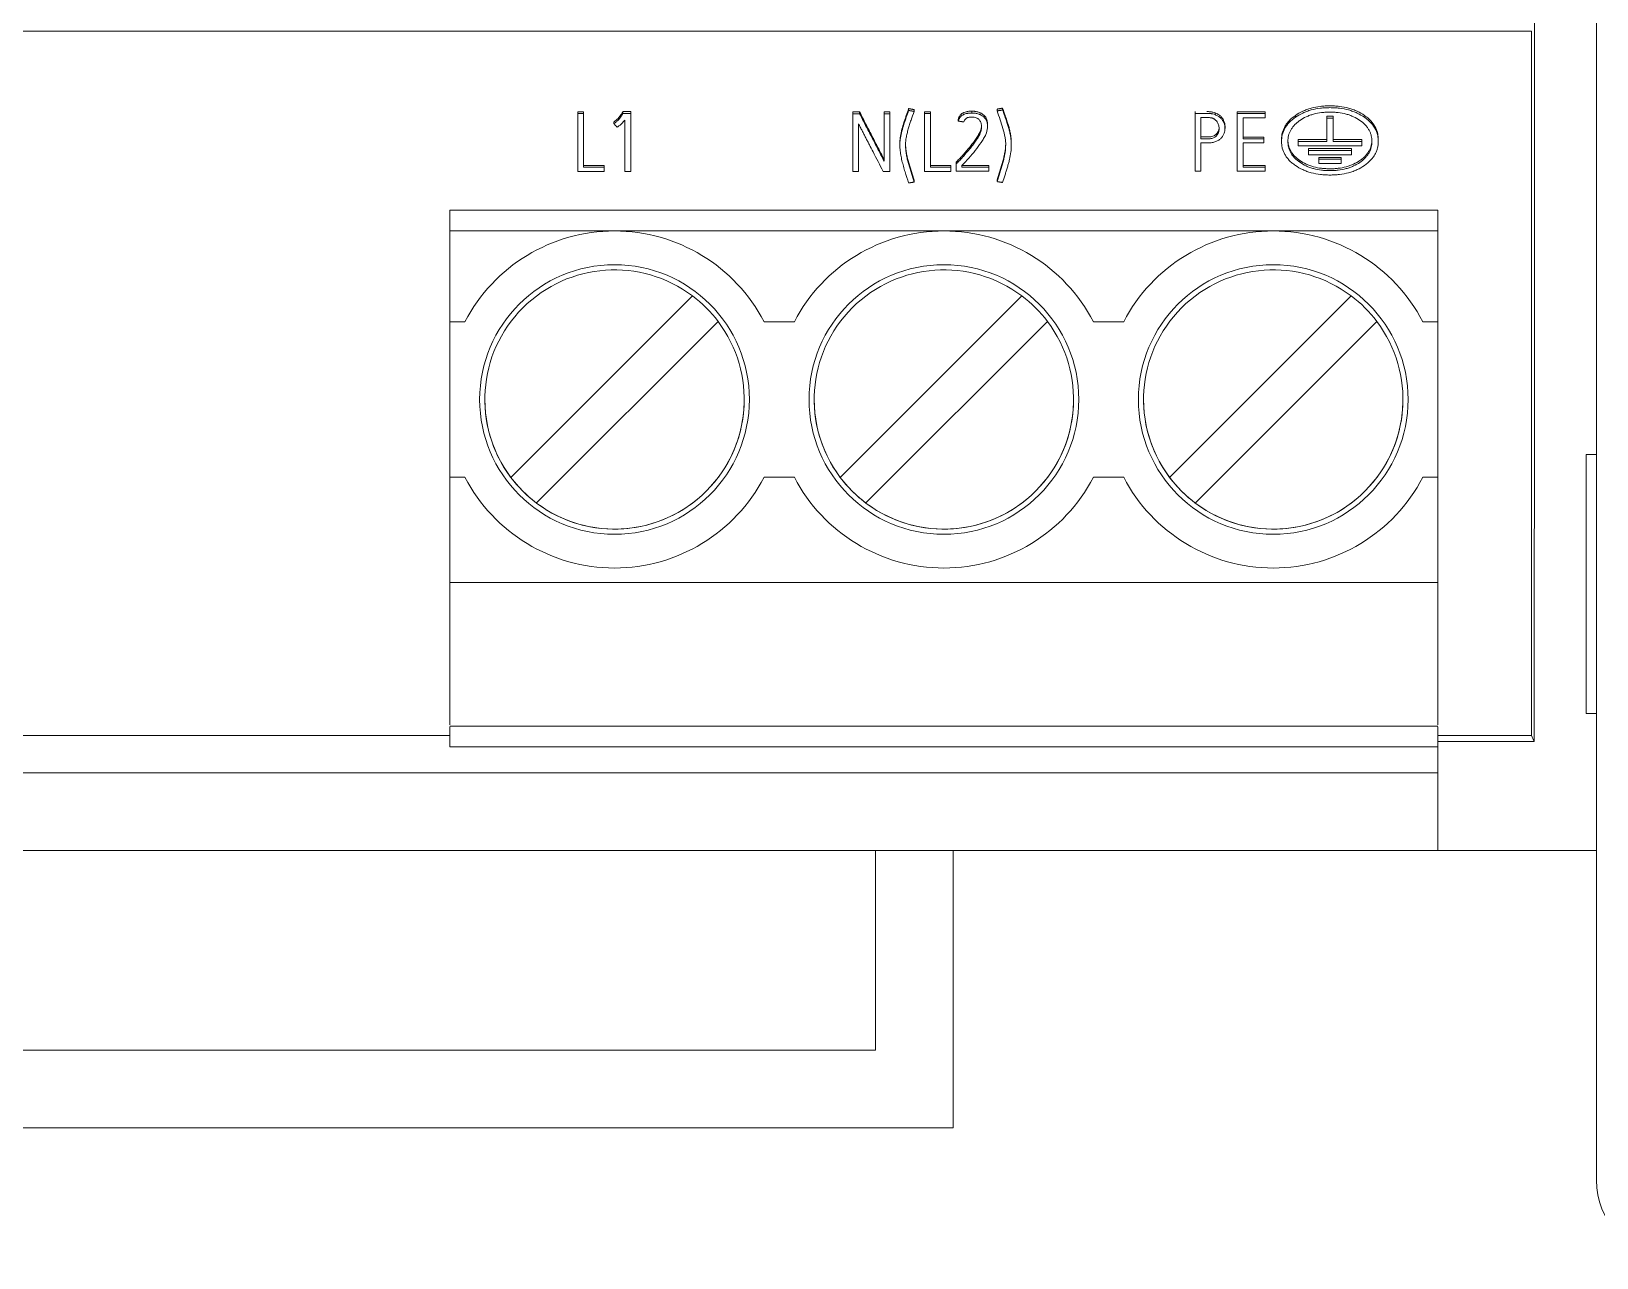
# Model space of a CAD drawing. Header units: millimetres. Extents: x 41350 to 54029, y 25852 to 34717.
# Drawn here: x 47064.22 to 47094.4, y 33664.18 to 33687.83 of the extents above; entities that cross this region are included whole.
import ezdxf

# ---------------------------------------------------------------- set-up
doc = ezdxf.new("R2010")
doc.units = ezdxf.units.MM
doc.set_wipeout_variables(frame=1)
for name, color, linetype, lineweight in [('000-PI-Oprema', 30, 'Continuous', 5), ('000-SI-Oprema', 30, 'Continuous', 5), ('SI-ORMAR-Oprema', 30, 'Continuous', 5)]:
    doc.layers.add(name, color=color, linetype=linetype, lineweight=lineweight)

# ---------------------------------------------------------------- blocks, each defined once
blk = doc.blocks.new('SITOP PSU8200')
at = {"layer": '000-PI-Oprema'}
for p, q in [((76.1, -3.85), (29.9, -3.85)), ((28.4, -5.35), (77.6, -5.35)), ((77.6, -5.35), (28.4, -5.35)), ((77.6, -5.35), (77.6, -5.35))]:
    blk.add_line(p, q, dxfattribs=at)
blk.add_wipeout([(0, 125), (90, 125), (90, 0), (0, 0)]).dxf.layer = '000-PI-Oprema'
for p, q in [((90, 34.7), (90, 0)), ((88.746, 15.8), (1.254, 15.8)), ((88.746, 2.217), (88.746, 15.8)), ((70.473, 14.248), (70.36, 14.248)), ((70.36, 14.213), (70.36, 14.248)), ((70.36, 14.213), (70.36, 13.099)), ((70.473, 14.213), (70.36, 14.213)), ((70.473, 14.213), (70.473, 14.248)), ((70.473, 13.177), (70.473, 14.213)), ((71.214, 14.191), (71.214, 14.227)), ((71.382, 14.25), (71.23, 14.25)), ((71.23, 14.214), (71.23, 14.25)), ((71.382, 14.214), (71.23, 14.214)), ((71.382, 14.214), (71.382, 14.25)), ((71.382, 13.099), (71.382, 14.214)), ((75.66, 14.211), (75.66, 14.247)), ((75.793, 14.247), (75.66, 14.247)), ((75.793, 14.211), (75.66, 14.211)), ((75.66, 14.211), (75.66, 13.097)), ((75.793, 14.211), (75.793, 14.247)), ((76.377, 14.247), (76.264, 14.247)), ((76.264, 14.211), (76.264, 14.247)), ((76.264, 14.211), (76.264, 13.298)), ((76.377, 14.211), (76.264, 14.211)), ((76.377, 14.211), (76.377, 14.247)), ((76.377, 13.097), (76.377, 14.211)), ((76.738, 14.273), (76.738, 14.309)), ((76.844, 14.255), (76.844, 14.29)), ((77.045, 14.213), (77.045, 14.248)), ((77.158, 14.248), (77.045, 14.248)), ((77.045, 14.213), (77.045, 13.099)), ((77.158, 14.213), (77.045, 14.213)), ((77.158, 14.213), (77.158, 14.248)), ((77.158, 13.177), (77.158, 14.213)), ((77.957, 14.224), (77.957, 14.259)), ((78.444, 14.264), (78.444, 14.299)), ((78.55, 14.282), (78.55, 14.318)), ((82.26, 14.214), (82.26, 14.25)), ((82.26, 14.214), (82.26, 13.1)), ((82.648, 14.192), (82.648, 14.227)), ((83.075, 14.213), (83.075, 14.248)), ((83.612, 14.248), (83.075, 14.248)), ((83.612, 14.213), (83.075, 14.213)), ((83.075, 14.213), (83.075, 13.1)), ((83.612, 14.213), (83.612, 14.248)), ((83.612, 14.134), (83.612, 14.213)), ((71.053, 14.018), (71.053, 14.053)), ((71.146, 14.095), (71.146, 14.131)), ((71.186, 14.146), (71.186, 14.181)), ((71.27, 14.089), (71.27, 13.099)), ((75.773, 13.097), (75.773, 14.016)), ((77.691, 14.069), (77.691, 14.104)), ((77.716, 14.121), (77.716, 14.156)), ((78.258, 13.958), (78.258, 13.993)), ((78.622, 14.075), (78.622, 14.11)), ((82.373, 13.726), (82.373, 14.136)), ((82.838, 13.925), (82.838, 13.961)), ((83.187, 13.725), (83.187, 14.134)), ((83.187, 14.134), (83.612, 14.134)), ((84.194, 14.141), (84.194, 14.176)), ((84.798, 14.126), (84.798, 14.161)), ((84.798, 14.161), (84.922, 14.161)), ((84.798, 14.126), (84.922, 14.126)), ((84.798, 13.676), (84.798, 14.126)), ((84.922, 14.126), (84.922, 14.161)), ((84.922, 14.126), (84.922, 13.676)), ((76.57, 13.637), (76.57, 13.601)), ((76.581, 13.742), (76.581, 13.777)), ((78.119, 13.833), (78.119, 13.868)), ((78.718, 13.6), (78.718, 13.635)), ((82.373, 13.1), (82.373, 13.648)), ((83.586, 13.76), (83.187, 13.76)), ((83.586, 13.725), (83.187, 13.725)), ((83.187, 13.178), (83.187, 13.646)), ((83.187, 13.646), (83.586, 13.646)), ((83.586, 13.725), (83.586, 13.76)), ((83.586, 13.646), (83.586, 13.725)), ((83.927, 13.711), (83.927, 13.676)), ((84.247, 13.711), (84.798, 13.711)), ((84.247, 13.676), (84.247, 13.711)), ((84.247, 13.676), (84.798, 13.676)), ((84.247, 13.591), (84.247, 13.676)), ((85.478, 13.591), (84.247, 13.591)), ((84.922, 13.711), (85.478, 13.711)), ((84.922, 13.676), (85.478, 13.676)), ((85.478, 13.676), (85.478, 13.711)), ((85.478, 13.676), (85.478, 13.591)), ((85.793, 13.676), (85.793, 13.711)), ((77.661, 13.249), (77.661, 13.284)), ((84.281, 13.273), (84.281, 13.308)), ((84.446, 13.504), (84.446, 13.54)), ((84.446, 13.54), (85.277, 13.54)), ((84.446, 13.419), (84.446, 13.504)), ((84.446, 13.504), (85.277, 13.504)), ((85.277, 13.419), (84.446, 13.419)), ((84.644, 13.333), (84.644, 13.368)), ((84.644, 13.368), (85.076, 13.368)), ((84.644, 13.333), (85.076, 13.333)), ((84.644, 13.248), (84.644, 13.333)), ((85.076, 13.333), (85.076, 13.368)), ((85.076, 13.333), (85.076, 13.248)), ((85.277, 13.504), (85.277, 13.54)), ((85.277, 13.504), (85.277, 13.419)), ((70.36, 13.099), (70.867, 13.099)), ((70.867, 13.212), (70.473, 13.212)), ((70.867, 13.177), (70.473, 13.177)), ((70.867, 13.177), (70.867, 13.212)), ((70.867, 13.099), (70.867, 13.177)), ((71.27, 13.099), (71.382, 13.099)), ((75.66, 13.097), (75.773, 13.097)), ((76.249, 13.097), (76.377, 13.097)), ((77.045, 13.099), (77.552, 13.099)), ((77.552, 13.212), (77.158, 13.212)), ((77.552, 13.177), (77.158, 13.177)), ((77.552, 13.177), (77.552, 13.212)), ((77.552, 13.099), (77.552, 13.177)), ((77.652, 13.238), (77.652, 13.274)), ((77.652, 13.238), (77.652, 13.1)), ((77.652, 13.1), (78.287, 13.1)), ((77.765, 13.178), (77.765, 13.214)), ((78.287, 13.214), (77.765, 13.214)), ((78.287, 13.178), (77.765, 13.178)), ((78.287, 13.178), (78.287, 13.214)), ((78.287, 13.1), (78.287, 13.178)), ((82.26, 13.1), (82.373, 13.1)), ((83.075, 13.1), (83.612, 13.1)), ((83.612, 13.214), (83.187, 13.214)), ((83.612, 13.178), (83.187, 13.178)), ((83.612, 13.178), (83.612, 13.214)), ((83.612, 13.1), (83.612, 13.178)), ((85.076, 13.248), (84.644, 13.248)), ((76.844, 12.891), (76.844, 12.927)), ((78.444, 12.901), (78.444, 12.936)), ((67.893, 10.199), (67.893, 12.353)), ((67.893, 12.353), (86.943, 12.353)), ((86.943, 12.353), (86.943, 10.199)), ((71.068, 11.949), (67.893, 11.949)), ((77.418, 11.949), (71.068, 11.949)), ((83.768, 11.949), (77.418, 11.949)), ((86.943, 11.949), (83.768, 11.949)), ((69.07, 7.197), (72.571, 10.697)), ((75.42, 7.197), (78.921, 10.697)), ((81.77, 7.197), (85.27, 10.697)), ((68.185, 10.199), (67.893, 10.199)), ((67.893, 7.199), (67.893, 10.199)), ((73.065, 10.202), (69.566, 6.703)), ((74.535, 10.199), (73.951, 10.199)), ((79.415, 10.202), (75.916, 6.703)), ((80.885, 10.199), (80.301, 10.199)), ((82.266, 6.703), (85.765, 10.202)), ((86.943, 10.199), (86.651, 10.199)), ((86.943, 10.199), (86.943, 7.199)), ((68.568, 8.699), (68.568, 8.699)), ((73.568, 8.699), (73.568, 8.699)), ((74.918, 8.699), (74.918, 8.699)), ((79.918, 8.699), (79.918, 8.699)), ((81.268, 8.699), (81.268, 8.699)), ((86.268, 8.699), (86.268, 8.699)), ((67.893, 7.199), (67.893, 7.199)), ((67.893, 7.199), (68.185, 7.199)), ((67.893, 7.199), (68.185, 7.199)), ((67.893, 6.447), (67.893, 7.199)), ((68.185, 7.199), (68.185, 7.199)), ((69.07, 7.197), (69.07, 7.197)), ((74.535, 7.199), (73.951, 7.199)), ((73.951, 7.199), (74.535, 7.199)), ((73.951, 7.199), (73.951, 7.199)), ((74.535, 7.199), (74.535, 7.199)), ((75.42, 7.197), (75.42, 7.197)), ((80.885, 7.199), (80.301, 7.199)), ((80.301, 7.199), (80.885, 7.199)), ((80.301, 7.199), (80.301, 7.199)), ((80.885, 7.199), (80.885, 7.199)), ((81.77, 7.197), (81.77, 7.197)), ((86.651, 7.199), (86.943, 7.199)), ((86.651, 7.199), (86.943, 7.199)), ((86.651, 7.199), (86.651, 7.199)), ((86.943, 7.199), (86.943, 7.199)), ((86.943, 7.199), (86.943, 6.447)), ((69.565, 6.702), (69.565, 6.702)), ((75.915, 6.702), (75.915, 6.702)), ((82.265, 6.702), (82.265, 6.702)), ((67.893, 5.171), (67.893, 6.447)), ((86.943, 6.447), (86.943, 5.171)), ((67.893, 5.171), (67.893, 2.427)), ((67.893, 5.171), (86.943, 5.171)), ((86.943, 2.427), (86.943, 5.171)), ((67.893, 2.217), (28.333, 2.217)), ((67.893, 2.399), (86.943, 2.399)), ((67.893, 1.999), (67.893, 2.388)), ((86.943, 2.388), (86.943, 1.999)), ((86.943, 2.217), (88.746, 2.217)), ((67.893, 1.999), (86.943, 1.999)), ((67.893, 1.999), (67.893, 1.999)), ((68.393, 1.999), (68.393, 1.999)), ((68.393, 1.999), (73.943, 1.999)), ((73.943, 1.999), (73.943, 1.999)), ((74.543, 1.999), (74.543, 1.999)), ((74.543, 1.999), (80.293, 1.999)), ((80.293, 1.999), (80.293, 1.999)), ((80.893, 1.999), (80.893, 1.999)), ((80.893, 1.999), (86.443, 1.999)), ((86.443, 1.999), (86.443, 1.999)), ((88.8, 2.103), (86.943, 2.103)), ((86.943, 1.999), (86.943, 0)), ((2.934, 1.5), (86.942, 1.5)), ((2.933, 0), (86.943, 0)), ((86.1, 0), (28.271, 0)), ((76.1, 0), (76.1, -3.85)), ((77.6, 0), (77.6, -5.35)), ((90, 0), (86.1, 0)), ((86.1, 0), (86.1, 0)), ((86.943, 0), (90, 0)), ((90, 0), (90, 0)), ((90, 0), (48, 0)), ((48, 0), (86.1, 0)), ((86.1, 0), (86.1, 0)), ((86.1, 0), (90, 0)), ((90, 0), (90, 0))]:
    blk.add_line(p, q, dxfattribs=at)
for centre in [(71.068, 8.699), (77.418, 8.699), (83.768, 8.699)]:
    blk.add_circle(centre, 2.6, dxfattribs=at)
for centre, radius, start, end in [((71.068, 8.699), 3.25, 27.4864, 152.5136), ((77.418, 8.699), 3.25, 27.4864, 152.5136), ((83.768, 8.699), 3.25, 27.4864, 152.5136), ((71.068, 8.699), 2.6, 0, 180), ((71.068, 8.699), 2.5, 53.0484, 216.9516), ((77.418, 8.699), 2.6, 0, 180), ((77.418, 8.699), 2.5, 53.0484, 216.9516), ((83.768, 8.699), 2.6, 0, 180), ((83.768, 8.699), 2.5, 53.0484, 216.9516), ((71.068, 8.699), 2.5, 36.9522, 53.0478), ((77.418, 8.699), 2.5, 36.9522, 53.0478), ((83.768, 8.699), 2.5, 36.9522, 53.0478), ((71.068, 8.699), 2.5, 233.262, 36.9516), ((77.418, 8.699), 2.5, 233.262, 36.9516), ((83.768, 8.699), 2.5, 233.262, 36.9516), ((71.068, 8.699), 2.5, 180, 0), ((77.418, 8.699), 2.5, 180, 0), ((83.768, 8.699), 2.5, 180, 0), ((71.068, 8.699), 3.25, 207.4864, 332.5136), ((71.068, 8.699), 3.25, 207.4864, 332.5136), ((71.068, 8.699), 2.5, 216.9522, 233.0478), ((77.418, 8.699), 3.25, 207.4864, 332.5136), ((77.418, 8.699), 3.25, 207.4864, 332.5136), ((77.418, 8.699), 2.5, 216.9522, 233.0478), ((83.768, 8.699), 3.25, 207.4864, 332.5136), ((83.768, 8.699), 3.25, 207.4864, 332.5136), ((83.768, 8.699), 2.5, 216.9522, 233.0478)]:
    blk.add_arc(centre, radius, start, end, dxfattribs=at)
for points, knots in [([(88.8, 2.103), (88.8, 2.428), (88.8, 2.755), (88.8, 3.413), (88.801, 4.403), (88.801, 5.406), (88.802, 7.429), (88.802, 8.801), (88.803, 12.985), (88.804, 15.866), (88.805, 18.839)], [0, 0, 0, 0, 0.0625, 0.0625, 0.125, 0.25, 0.25, 0.5, 0.5, 1, 1, 1, 1]), ([(71.214, 14.227), (71.21, 14.219), (71.205, 14.211), (71.196, 14.196), (71.191, 14.188), (71.186, 14.181)], [0, 0, 0, 0, 0.5, 0.5, 1, 1, 1, 1]), ([(71.214, 14.191), (71.21, 14.184), (71.205, 14.176), (71.196, 14.161), (71.191, 14.153), (71.186, 14.146)], [0, 0, 0, 0, 0.5, 0.5, 1, 1, 1, 1]), ([(76.264, 13.334), (76.244, 13.371), (76.224, 13.409), (76.185, 13.485), (76.166, 13.523), (76.136, 13.58), (76.126, 13.599), (76.106, 13.637), (76.097, 13.656), (76.077, 13.694), (76.068, 13.713), (76.048, 13.751), (76.038, 13.77), (76.009, 13.827), (75.988, 13.865), (75.949, 13.941), (75.929, 13.979), (75.87, 14.094), (75.832, 14.17), (75.793, 14.247)], [0, 0, 0, 0, 0.125, 0.125, 0.25, 0.25, 0.3125, 0.3125, 0.375, 0.375, 0.4375, 0.4375, 0.5, 0.5, 0.625, 0.625, 0.75, 0.75, 1, 1, 1, 1]), ([(76.264, 13.298), (76.244, 13.336), (76.224, 13.374), (76.185, 13.45), (76.166, 13.488), (76.136, 13.545), (76.126, 13.564), (76.106, 13.602), (76.097, 13.621), (76.077, 13.659), (76.068, 13.678), (76.048, 13.716), (76.038, 13.735), (76.009, 13.792), (75.988, 13.83), (75.949, 13.906), (75.929, 13.944), (75.87, 14.058), (75.832, 14.135), (75.793, 14.211)], [0, 0, 0, 0, 0.125, 0.125, 0.25, 0.25, 0.3125, 0.3125, 0.375, 0.375, 0.4375, 0.4375, 0.5, 0.5, 0.625, 0.625, 0.75, 0.75, 1, 1, 1, 1]), ([(76.738, 14.309), (76.722, 14.264), (76.707, 14.22), (76.685, 14.154), (76.678, 14.132), (76.663, 14.088), (76.655, 14.066), (76.634, 14), (76.621, 13.955), (76.598, 13.866), (76.588, 13.822), (76.581, 13.777)], [0, 0, 0, 0, 0.25, 0.25, 0.375, 0.375, 0.5, 0.5, 0.75, 0.75, 1, 1, 1, 1]), ([(76.738, 14.273), (76.722, 14.229), (76.707, 14.185), (76.685, 14.119), (76.678, 14.097), (76.663, 14.053), (76.655, 14.031), (76.634, 13.964), (76.621, 13.92), (76.598, 13.831), (76.588, 13.786), (76.581, 13.742)], [0, 0, 0, 0, 0.25, 0.25, 0.375, 0.375, 0.5, 0.5, 0.75, 0.75, 1, 1, 1, 1]), ([(76.844, 12.891), (76.826, 12.948), (76.808, 13.004), (76.782, 13.088), (76.774, 13.116), (76.757, 13.173), (76.749, 13.201), (76.733, 13.258), (76.725, 13.286), (76.711, 13.343), (76.705, 13.372), (76.694, 13.429), (76.689, 13.457), (76.682, 13.514), (76.68, 13.543), (76.678, 13.6), (76.678, 13.629), (76.682, 13.686), (76.686, 13.715), (76.695, 13.772), (76.701, 13.801), (76.715, 13.858), (76.722, 13.887), (76.738, 13.944), (76.747, 13.972), (76.765, 14.029), (76.775, 14.057), (76.804, 14.142), (76.824, 14.198), (76.844, 14.255)], [0, 0, 0, 0, 0.125, 0.125, 0.1875, 0.1875, 0.25, 0.25, 0.3125, 0.3125, 0.375, 0.375, 0.4375, 0.4375, 0.5, 0.5, 0.5625, 0.5625, 0.625, 0.625, 0.6875, 0.6875, 0.75, 0.75, 0.8125, 0.8125, 0.875, 0.875, 1, 1, 1, 1]), ([(77.957, 14.259), (77.932, 14.259), (77.907, 14.258), (77.876, 14.253), (77.87, 14.252), (77.858, 14.249), (77.852, 14.248), (77.834, 14.243), (77.817, 14.238), (77.801, 14.231), (77.791, 14.226), (77.786, 14.223), (77.771, 14.215), (77.762, 14.208), (77.75, 14.198), (77.746, 14.195), (77.739, 14.188), (77.736, 14.184), (77.726, 14.173), (77.72, 14.165), (77.716, 14.156)], [0, 0, 0, 0, 0.25, 0.25, 0.3125, 0.3125, 0.375, 0.375, 0.5, 0.5625, 0.5625, 0.625, 0.625, 0.75, 0.75, 0.8125, 0.8125, 0.875, 0.875, 1, 1, 1, 1]), ([(77.957, 14.224), (77.932, 14.224), (77.907, 14.222), (77.876, 14.218), (77.87, 14.217), (77.858, 14.214), (77.852, 14.213), (77.834, 14.208), (77.817, 14.203), (77.801, 14.196), (77.791, 14.191), (77.786, 14.188), (77.771, 14.179), (77.762, 14.173), (77.75, 14.163), (77.746, 14.16), (77.739, 14.152), (77.736, 14.149), (77.726, 14.137), (77.72, 14.129), (77.716, 14.121)], [0, 0, 0, 0, 0.25, 0.25, 0.3125, 0.3125, 0.375, 0.375, 0.5, 0.5625, 0.5625, 0.625, 0.625, 0.75, 0.75, 0.8125, 0.8125, 0.875, 0.875, 1, 1, 1, 1]), ([(78.258, 13.994), (78.258, 13.999), (78.258, 14.004), (78.258, 14.015), (78.258, 14.021), (78.258, 14.032), (78.257, 14.038), (78.255, 14.065), (78.25, 14.088), (78.232, 14.131), (78.219, 14.151), (78.193, 14.179), (78.183, 14.188), (78.161, 14.204), (78.149, 14.212), (78.13, 14.222), (78.124, 14.225), (78.11, 14.231), (78.103, 14.234), (78.082, 14.242), (78.06, 14.248), (78.037, 14.253), (78.021, 14.255), (78.013, 14.256), (77.989, 14.258), (77.973, 14.259), (77.957, 14.259)], [0, 0, 0, 0, 0.041687, 0.041687, 0.085246, 0.085246, 0.128806, 0.128806, 0.303045, 0.303045, 0.477284, 0.477284, 0.564403, 0.564403, 0.651522, 0.651522, 0.695082, 0.695082, 0.738642, 0.738642, 0.825761, 0.869321, 0.869321, 0.912881, 0.912881, 1, 1, 1, 1]), ([(78.227, 13.81), (78.245, 13.853), (78.256, 13.896), (78.258, 13.952), (78.258, 13.963), (78.258, 13.98), (78.258, 13.986), (78.258, 13.997), (78.257, 14.002), (78.255, 14.03), (78.25, 14.052), (78.232, 14.095), (78.219, 14.115), (78.193, 14.143), (78.183, 14.152), (78.161, 14.169), (78.149, 14.176), (78.13, 14.186), (78.124, 14.19), (78.11, 14.196), (78.103, 14.199), (78.082, 14.206), (78.06, 14.213), (78.037, 14.217), (78.021, 14.22), (78.013, 14.221), (77.989, 14.223), (77.973, 14.224), (77.957, 14.224)], [0, 0, 0, 0, 0.25, 0.25, 0.3125, 0.3125, 0.34375, 0.34375, 0.375, 0.375, 0.5, 0.5, 0.625, 0.625, 0.6875, 0.6875, 0.75, 0.75, 0.78125, 0.78125, 0.8125, 0.8125, 0.875, 0.90625, 0.90625, 0.9375, 0.9375, 1, 1, 1, 1]), ([(78.444, 14.264), (78.464, 14.207), (78.484, 14.151), (78.522, 14.038), (78.541, 13.981), (78.574, 13.868), (78.588, 13.811), (78.602, 13.725), (78.606, 13.697), (78.61, 13.64), (78.61, 13.611), (78.608, 13.554), (78.606, 13.525), (78.601, 13.482), (78.599, 13.468), (78.594, 13.439), (78.592, 13.425), (78.584, 13.382), (78.578, 13.353), (78.564, 13.296), (78.557, 13.267), (78.541, 13.211), (78.533, 13.182), (78.516, 13.126), (78.507, 13.098), (78.48, 13.013), (78.462, 12.957), (78.444, 12.901)], [0, 0, 0, 0, 0.125, 0.125, 0.25, 0.25, 0.375, 0.375, 0.4375, 0.4375, 0.5, 0.5, 0.5625, 0.5625, 0.59375, 0.59375, 0.625, 0.625, 0.6875, 0.6875, 0.75, 0.75, 0.8125, 0.8125, 0.875, 0.875, 1, 1, 1, 1]), ([(78.622, 14.11), (78.615, 14.13), (78.609, 14.149), (78.596, 14.187), (78.589, 14.206), (78.572, 14.256), (78.561, 14.287), (78.55, 14.318)], [0, 0, 0, 0, 0.276279, 0.276279, 0.552558, 0.552558, 1, 1, 1, 1]), ([(78.622, 14.075), (78.615, 14.094), (78.609, 14.113), (78.596, 14.151), (78.589, 14.171), (78.572, 14.221), (78.561, 14.252), (78.55, 14.282)], [0, 0, 0, 0, 0.276279, 0.276279, 0.552558, 0.552558, 1, 1, 1, 1]), ([(82.648, 14.192), (82.634, 14.198), (82.611, 14.204), (82.588, 14.209), (82.572, 14.211), (82.564, 14.212), (82.547, 14.214), (82.539, 14.214), (82.523, 14.215), (82.514, 14.214), (82.49, 14.214), (82.408, 14.214), (82.326, 14.214), (82.26, 14.214)], [0, 0, 0, 0, 0.125, 0.1875, 0.1875, 0.25, 0.25, 0.3125, 0.3125, 0.375, 0.375, 0.5, 1, 1, 1, 1]), ([(82.373, 13.648), (82.421, 13.648), (82.47, 13.648), (82.524, 13.648), (82.53, 13.648), (82.543, 13.648), (82.549, 13.648), (82.567, 13.65), (82.579, 13.651), (82.614, 13.657), (82.637, 13.664), (82.669, 13.676), (82.679, 13.681), (82.698, 13.691), (82.708, 13.696), (82.725, 13.707), (82.734, 13.714), (82.75, 13.726), (82.757, 13.733), (82.771, 13.747), (82.777, 13.754), (82.789, 13.769), (82.794, 13.777), (82.808, 13.8), (82.816, 13.816), (82.828, 13.849), (82.832, 13.865), (82.837, 13.899), (82.838, 13.916), (82.837, 13.95), (82.835, 13.966), (82.83, 13.991), (82.828, 14), (82.823, 14.016), (82.82, 14.025), (82.81, 14.049), (82.802, 14.065), (82.787, 14.088), (82.781, 14.095), (82.769, 14.11), (82.763, 14.117), (82.742, 14.138), (82.726, 14.151), (82.699, 14.168), (82.689, 14.174), (82.669, 14.183), (82.659, 14.188), (82.648, 14.192)], [0, 0, 0, 0, 0.125, 0.125, 0.140625, 0.140625, 0.15625, 0.15625, 0.1875, 0.1875, 0.25, 0.25, 0.28125, 0.28125, 0.3125, 0.3125, 0.34375, 0.34375, 0.375, 0.375, 0.40625, 0.40625, 0.4375, 0.4375, 0.5, 0.5, 0.5625, 0.5625, 0.625, 0.625, 0.6875, 0.6875, 0.71875, 0.71875, 0.75, 0.75, 0.8125, 0.8125, 0.84375, 0.84375, 0.875, 0.875, 0.9375, 0.9375, 0.96875, 0.96875, 1, 1, 1, 1]), ([(82.648, 14.227), (82.634, 14.233), (82.611, 14.24), (82.588, 14.244), (82.572, 14.247), (82.564, 14.248), (82.547, 14.249), (82.539, 14.249), (82.523, 14.25), (82.514, 14.25), (82.499, 14.25), (82.492, 14.25), (82.485, 14.25)], [0, 0, 0, 0, 0.291949, 0.437924, 0.437924, 0.583899, 0.583899, 0.729874, 0.729874, 0.875848, 0.875848, 1, 1, 1, 1]), ([(82.838, 13.96), (82.838, 13.963), (82.838, 13.966), (82.837, 13.985), (82.835, 14.002), (82.83, 14.027), (82.828, 14.035), (82.823, 14.052), (82.82, 14.06), (82.81, 14.084), (82.802, 14.1), (82.787, 14.123), (82.781, 14.131), (82.769, 14.146), (82.763, 14.153), (82.742, 14.174), (82.726, 14.186), (82.699, 14.203), (82.689, 14.209), (82.669, 14.219), (82.659, 14.223), (82.648, 14.227)], [0, 0, 0, 0, 0.025302, 0.025302, 0.187751, 0.187751, 0.268976, 0.268976, 0.350201, 0.350201, 0.512651, 0.512651, 0.593876, 0.593876, 0.675101, 0.675101, 0.83755, 0.83755, 0.918775, 0.918775, 1, 1, 1, 1]), ([(84.281, 13.273), (84.243, 13.299), (84.209, 13.328), (84.164, 13.375), (84.15, 13.391), (84.126, 13.424), (84.104, 13.458), (84.083, 13.502), (84.073, 13.529), (84.068, 13.547), (84.065, 13.556), (84.054, 13.602), (84.048, 13.658), (84.051, 13.714), (84.055, 13.751), (84.058, 13.77), (84.072, 13.824), (84.086, 13.86), (84.11, 13.904), (84.116, 13.913), (84.127, 13.93), (84.144, 13.955), (84.178, 13.995), (84.218, 14.032), (84.244, 14.053), (84.262, 14.067), (84.272, 14.074), (84.319, 14.107), (84.37, 14.136), (84.427, 14.161), (84.45, 14.171), (84.462, 14.175), (84.498, 14.188), (84.522, 14.196), (84.596, 14.216), (84.648, 14.226), (84.714, 14.234), (84.727, 14.235), (84.754, 14.238), (84.767, 14.239), (84.807, 14.241), (84.834, 14.242), (84.887, 14.242), (84.914, 14.241), (84.967, 14.238), (84.994, 14.236), (85.073, 14.226), (85.137, 14.214), (85.199, 14.196), (85.223, 14.188), (85.235, 14.184), (85.271, 14.171), (85.294, 14.161), (85.361, 14.131), (85.402, 14.107), (85.44, 14.08)], [0, 0, 0, 0, 0.0625, 0.0625, 0.09375, 0.09375, 0.125, 0.15625, 0.171875, 0.171875, 0.1875, 0.1875, 0.25, 0.28125, 0.28125, 0.3125, 0.3125, 0.375, 0.375, 0.390625, 0.390625, 0.40625, 0.4375, 0.46875, 0.484375, 0.484375, 0.5, 0.5, 0.5625, 0.578125, 0.578125, 0.59375, 0.59375, 0.625, 0.625, 0.6875, 0.6875, 0.703125, 0.703125, 0.71875, 0.71875, 0.75, 0.75, 0.78125, 0.78125, 0.8125, 0.8125, 0.875, 0.890625, 0.890625, 0.90625, 0.90625, 0.9375, 0.9375, 1, 1, 1, 1]), ([(84.194, 14.176), (84.237, 14.207), (84.285, 14.234), (84.361, 14.27), (84.387, 14.281), (84.429, 14.296), (84.443, 14.3), (84.471, 14.309), (84.542, 14.33), (84.615, 14.344), (84.706, 14.355), (84.737, 14.358), (84.798, 14.362), (84.829, 14.362), (84.891, 14.362), (84.921, 14.362), (84.967, 14.359), (84.982, 14.358), (85.013, 14.355), (85.028, 14.354), (85.105, 14.344), (85.164, 14.333), (85.249, 14.31), (85.277, 14.301), (85.318, 14.286), (85.332, 14.28), (85.358, 14.27), (85.424, 14.241), (85.482, 14.207), (85.537, 14.169), (85.548, 14.161), (85.569, 14.145), (85.599, 14.121), (85.644, 14.078), (85.683, 14.032), (85.704, 14.003), (85.716, 13.983), (85.723, 13.973), (85.751, 13.923), (85.767, 13.882), (85.783, 13.819), (85.786, 13.798), (85.791, 13.755), (85.793, 13.733), (85.793, 13.712), (85.793, 13.712), (85.793, 13.712)], [0, 0, 0, 0, 0.083326, 0.083326, 0.12499, 0.12499, 0.145821, 0.145821, 0.166653, 0.249979, 0.249979, 0.291642, 0.291642, 0.333306, 0.333306, 0.374969, 0.374969, 0.3958, 0.3958, 0.416632, 0.416632, 0.499958, 0.499958, 0.541622, 0.541622, 0.562453, 0.562453, 0.583285, 0.666611, 0.666611, 0.687443, 0.687443, 0.708274, 0.749938, 0.791601, 0.812432, 0.812432, 0.833264, 0.833264, 0.91659, 0.91659, 0.958253, 0.958253, 0.999917, 0.999917, 1, 1, 1, 1]), ([(84.194, 14.141), (84.237, 14.171), (84.285, 14.199), (84.361, 14.234), (84.387, 14.245), (84.429, 14.26), (84.443, 14.265), (84.471, 14.274), (84.542, 14.295), (84.615, 14.309), (84.706, 14.32), (84.737, 14.323), (84.798, 14.326), (84.829, 14.327), (84.891, 14.327), (84.921, 14.326), (84.967, 14.324), (84.982, 14.323), (85.013, 14.32), (85.028, 14.318), (85.105, 14.309), (85.164, 14.298), (85.249, 14.274), (85.277, 14.265), (85.318, 14.25), (85.332, 14.245), (85.358, 14.234), (85.424, 14.206), (85.482, 14.171), (85.537, 14.133), (85.548, 14.126), (85.569, 14.11), (85.599, 14.085), (85.644, 14.042), (85.683, 13.997), (85.704, 13.968), (85.716, 13.948), (85.723, 13.938), (85.751, 13.888), (85.767, 13.847), (85.783, 13.784), (85.786, 13.762), (85.791, 13.719), (85.793, 13.698), (85.793, 13.634), (85.788, 13.591), (85.772, 13.528), (85.766, 13.506), (85.749, 13.465), (85.73, 13.425), (85.699, 13.376), (85.676, 13.348), (85.661, 13.33), (85.652, 13.321), (85.61, 13.276), (85.57, 13.243), (85.526, 13.212)], [0, 0, 0, 0, 0.0625, 0.0625, 0.09375, 0.09375, 0.109375, 0.109375, 0.125, 0.1875, 0.1875, 0.21875, 0.21875, 0.25, 0.25, 0.28125, 0.28125, 0.296875, 0.296875, 0.3125, 0.3125, 0.375, 0.375, 0.40625, 0.40625, 0.421875, 0.421875, 0.4375, 0.5, 0.5, 0.515625, 0.515625, 0.53125, 0.5625, 0.59375, 0.609375, 0.609375, 0.625, 0.625, 0.6875, 0.6875, 0.71875, 0.71875, 0.75, 0.75, 0.8125, 0.8125, 0.84375, 0.84375, 0.875, 0.90625, 0.921875, 0.921875, 0.9375, 0.9375, 1, 1, 1, 1]), ([(71.146, 14.131), (71.133, 14.116), (71.119, 14.102), (71.096, 14.083), (71.088, 14.076), (71.072, 14.064), (71.063, 14.058), (71.053, 14.053)], [0, 0, 0, 0, 0.5, 0.5, 0.75, 0.75, 1, 1, 1, 1]), ([(71.146, 14.095), (71.133, 14.081), (71.119, 14.067), (71.096, 14.047), (71.088, 14.041), (71.072, 14.029), (71.063, 14.023), (71.053, 14.018)], [0, 0, 0, 0, 0.5, 0.5, 0.75, 0.75, 1, 1, 1, 1]), ([(71.117, 13.953), (71.134, 13.962), (71.149, 13.971), (71.178, 13.993), (71.191, 14.004), (71.226, 14.04), (71.249, 14.064), (71.27, 14.089)], [0, 0, 0, 0, 0.25, 0.25, 0.5, 0.5, 1, 1, 1, 1]), ([(75.773, 14.016), (75.784, 13.994), (75.795, 13.971), (75.819, 13.926), (75.831, 13.904), (75.854, 13.859), (75.866, 13.836), (75.889, 13.791), (75.9, 13.769), (75.923, 13.724), (75.935, 13.701), (75.958, 13.656), (75.97, 13.634), (76.004, 13.566), (76.028, 13.521), (76.052, 13.477)], [0, 0, 0, 0, 0.125, 0.125, 0.25, 0.25, 0.375, 0.375, 0.5, 0.5, 0.625, 0.625, 0.75, 0.75, 1, 1, 1, 1]), ([(77.802, 14.051), (77.806, 14.062), (77.811, 14.073), (77.82, 14.089), (77.824, 14.095), (77.832, 14.105), (77.836, 14.11), (77.844, 14.117), (77.846, 14.119), (77.852, 14.123), (77.855, 14.125), (77.862, 14.129), (77.865, 14.131), (77.873, 14.134), (77.876, 14.135), (77.888, 14.138), (77.896, 14.14), (77.913, 14.143), (77.921, 14.143), (77.938, 14.145), (77.946, 14.145), (77.963, 14.145), (77.972, 14.145), (77.997, 14.143), (78.013, 14.14), (78.037, 14.133), (78.051, 14.127), (78.065, 14.12), (78.077, 14.112), (78.083, 14.108), (78.094, 14.098), (78.099, 14.094), (78.103, 14.088)], [0, 0, 0, 0, 0.125, 0.125, 0.1875, 0.1875, 0.25, 0.25, 0.28125, 0.28125, 0.3125, 0.3125, 0.34375, 0.34375, 0.375, 0.375, 0.4375, 0.4375, 0.5, 0.5, 0.5625, 0.5625, 0.625, 0.625, 0.75, 0.75, 0.8125, 0.875, 0.875, 0.9375, 0.9375, 1, 1, 1, 1]), ([(78.103, 14.088), (78.111, 14.079), (78.118, 14.069), (78.129, 14.049), (78.133, 14.038), (78.139, 14.017), (78.141, 14.006), (78.145, 13.984), (78.145, 13.973), (78.145, 13.941), (78.143, 13.919), (78.135, 13.886), (78.133, 13.876), (78.126, 13.854), (78.123, 13.843), (78.119, 13.833)], [0, 0, 0, 0, 0.125, 0.125, 0.25, 0.25, 0.375, 0.375, 0.5, 0.5, 0.75, 0.75, 0.875, 0.875, 1, 1, 1, 1]), ([(78.144, 13.976), (78.143, 13.962), (78.141, 13.947), (78.135, 13.922), (78.133, 13.911), (78.126, 13.889), (78.123, 13.879), (78.119, 13.868)], [0, 0, 0, 0, 0.401242, 0.401242, 0.700621, 0.700621, 1, 1, 1, 1]), ([(78.55, 12.884), (78.566, 12.933), (78.581, 12.982), (78.605, 13.055), (78.612, 13.08), (78.624, 13.117), (78.628, 13.129), (78.635, 13.154), (78.647, 13.191), (78.657, 13.228), (78.667, 13.265), (78.67, 13.277), (78.677, 13.302), (78.68, 13.314), (78.695, 13.376), (78.704, 13.426), (78.713, 13.501), (78.716, 13.526), (78.718, 13.563), (78.718, 13.576), (78.718, 13.595), (78.718, 13.601), (78.718, 13.613), (78.718, 13.62), (78.718, 13.651), (78.716, 13.689), (78.709, 13.739), (78.705, 13.764), (78.699, 13.802), (78.693, 13.827), (78.682, 13.877), (78.676, 13.902), (78.655, 13.976), (78.639, 14.026), (78.622, 14.075)], [0, 0, 0, 0, 0.125, 0.125, 0.1875, 0.1875, 0.21875, 0.21875, 0.25, 0.3125, 0.3125, 0.34375, 0.34375, 0.375, 0.375, 0.5, 0.5, 0.5625, 0.5625, 0.59375, 0.59375, 0.609375, 0.609375, 0.625, 0.625, 0.6875, 0.71875, 0.75, 0.75, 0.8125, 0.8125, 0.875, 0.875, 1, 1, 1, 1]), ([(78.718, 13.635), (78.718, 13.637), (78.718, 13.64), (78.718, 13.649), (78.718, 13.655), (78.718, 13.686), (78.716, 13.724), (78.709, 13.774), (78.705, 13.799), (78.699, 13.837), (78.693, 13.862), (78.682, 13.912), (78.676, 13.937), (78.655, 14.012), (78.639, 14.061), (78.622, 14.11)], [0, 0, 0, 0, 0.015942, 0.015942, 0.055304, 0.055304, 0.212753, 0.291478, 0.370203, 0.370203, 0.527652, 0.527652, 0.685101, 0.685101, 1, 1, 1, 1]), ([(82.373, 14.136), (82.401, 14.136), (82.443, 14.136), (82.492, 14.136), (82.513, 14.136), (82.527, 14.136), (82.534, 14.135), (82.548, 14.134), (82.555, 14.134), (82.568, 14.131), (82.575, 14.13), (82.588, 14.126), (82.594, 14.124), (82.606, 14.119), (82.612, 14.117), (82.623, 14.111), (82.629, 14.108), (82.639, 14.101), (82.644, 14.097), (82.658, 14.086), (82.666, 14.078), (82.673, 14.07)], [0, 0, 0, 0, 0.25, 0.375, 0.4375, 0.4375, 0.5, 0.5, 0.5625, 0.5625, 0.625, 0.625, 0.6875, 0.6875, 0.75, 0.75, 0.8125, 0.8125, 0.875, 0.875, 1, 1, 1, 1]), ([(82.673, 14.07), (82.689, 14.051), (82.701, 14.03), (82.713, 13.999), (82.716, 13.988), (82.721, 13.966), (82.723, 13.955), (82.725, 13.934), (82.725, 13.923), (82.724, 13.901), (82.723, 13.89), (82.716, 13.857), (82.708, 13.836), (82.693, 13.811), (82.689, 13.806), (82.682, 13.796), (82.678, 13.791), (82.669, 13.782), (82.665, 13.777), (82.655, 13.769), (82.649, 13.765), (82.633, 13.753), (82.62, 13.746), (82.592, 13.735), (82.578, 13.732), (82.554, 13.728), (82.547, 13.727), (82.535, 13.726), (82.531, 13.726), (82.523, 13.726), (82.519, 13.726), (82.499, 13.726), (82.452, 13.726), (82.404, 13.726), (82.373, 13.726)], [0, 0, 0, 0, 0.125, 0.125, 0.1875, 0.1875, 0.25, 0.25, 0.3125, 0.3125, 0.375, 0.375, 0.5, 0.5, 0.53125, 0.53125, 0.5625, 0.5625, 0.59375, 0.59375, 0.625, 0.625, 0.6875, 0.6875, 0.75, 0.75, 0.78125, 0.78125, 0.796875, 0.796875, 0.8125, 0.8125, 0.875, 1, 1, 1, 1]), ([(82.72, 13.913), (82.716, 13.891), (82.708, 13.871), (82.693, 13.846), (82.689, 13.841), (82.682, 13.831), (82.678, 13.827), (82.669, 13.817), (82.665, 13.813), (82.655, 13.804), (82.649, 13.8), (82.633, 13.788), (82.62, 13.782), (82.592, 13.771), (82.578, 13.767), (82.554, 13.763), (82.547, 13.763), (82.535, 13.762), (82.531, 13.762), (82.523, 13.762), (82.519, 13.762), (82.499, 13.762), (82.452, 13.762), (82.404, 13.762), (82.373, 13.762)], [0, 0, 0, 0, 0.196222, 0.196222, 0.246458, 0.246458, 0.296694, 0.296694, 0.346931, 0.346931, 0.397167, 0.397167, 0.497639, 0.497639, 0.598111, 0.598111, 0.648347, 0.648347, 0.673465, 0.673465, 0.698583, 0.698583, 0.799056, 1, 1, 1, 1]), ([(83.927, 13.711), (83.927, 13.754), (83.932, 13.796), (83.945, 13.849), (83.948, 13.86), (83.955, 13.881), (83.966, 13.912), (83.99, 13.963), (84.021, 14.011), (84.044, 14.04), (84.059, 14.058), (84.068, 14.067), (84.11, 14.112), (84.15, 14.146), (84.194, 14.176)], [0, 0, 0, 0, 0.249766, 0.249766, 0.312285, 0.312285, 0.374805, 0.499844, 0.624883, 0.687402, 0.687402, 0.749922, 0.749922, 1, 1, 1, 1]), ([(85.526, 13.212), (85.483, 13.182), (85.435, 13.155), (85.359, 13.12), (85.333, 13.109), (85.292, 13.094), (85.278, 13.089), (85.249, 13.08), (85.179, 13.06), (85.105, 13.046), (85.014, 13.035), (84.983, 13.032), (84.922, 13.029), (84.891, 13.028), (84.83, 13.028), (84.799, 13.029), (84.753, 13.031), (84.738, 13.032), (84.707, 13.035), (84.692, 13.036), (84.615, 13.046), (84.556, 13.057), (84.471, 13.08), (84.443, 13.089), (84.402, 13.104), (84.388, 13.109), (84.362, 13.12), (84.296, 13.148), (84.238, 13.182), (84.183, 13.22), (84.172, 13.228), (84.152, 13.243), (84.121, 13.268), (84.076, 13.31), (84.037, 13.356), (84.016, 13.385), (84.004, 13.404), (83.998, 13.414), (83.969, 13.464), (83.953, 13.505), (83.937, 13.568), (83.934, 13.59), (83.929, 13.633), (83.927, 13.654), (83.927, 13.718), (83.932, 13.761), (83.945, 13.814), (83.948, 13.824), (83.955, 13.845), (83.966, 13.877), (83.99, 13.927), (84.021, 13.976), (84.044, 14.004), (84.059, 14.023), (84.068, 14.032), (84.11, 14.077), (84.15, 14.11), (84.194, 14.141)], [0, 0, 0, 0, 0.0625, 0.0625, 0.09375, 0.09375, 0.109375, 0.109375, 0.125, 0.1875, 0.1875, 0.21875, 0.21875, 0.25, 0.25, 0.28125, 0.28125, 0.296875, 0.296875, 0.3125, 0.3125, 0.375, 0.375, 0.40625, 0.40625, 0.421875, 0.421875, 0.4375, 0.5, 0.5, 0.515625, 0.515625, 0.53125, 0.5625, 0.59375, 0.609375, 0.609375, 0.625, 0.625, 0.6875, 0.6875, 0.71875, 0.71875, 0.75, 0.75, 0.8125, 0.8125, 0.828125, 0.828125, 0.84375, 0.875, 0.90625, 0.921875, 0.921875, 0.9375, 0.9375, 1, 1, 1, 1]), ([(85.44, 14.08), (85.478, 14.054), (85.512, 14.025), (85.549, 13.986), (85.556, 13.978), (85.57, 13.961), (85.589, 13.937), (85.616, 13.895), (85.633, 13.859), (85.647, 13.823), (85.653, 13.805), (85.667, 13.75), (85.671, 13.713), (85.671, 13.657), (85.67, 13.638), (85.665, 13.601), (85.662, 13.582), (85.648, 13.528), (85.634, 13.492), (85.61, 13.448), (85.605, 13.44), (85.594, 13.423), (85.576, 13.398), (85.542, 13.358), (85.502, 13.321), (85.476, 13.3), (85.458, 13.286), (85.449, 13.279), (85.401, 13.246), (85.35, 13.217), (85.293, 13.192), (85.27, 13.183), (85.259, 13.178), (85.223, 13.166), (85.198, 13.158), (85.124, 13.138), (85.073, 13.128), (85.007, 13.12), (84.993, 13.119), (84.967, 13.116), (84.953, 13.116), (84.913, 13.113), (84.887, 13.113), (84.833, 13.113), (84.807, 13.113), (84.753, 13.116), (84.726, 13.119), (84.647, 13.128), (84.583, 13.14), (84.522, 13.158), (84.497, 13.166), (84.485, 13.17), (84.449, 13.183), (84.426, 13.192), (84.36, 13.223), (84.319, 13.247), (84.281, 13.273)], [0, 0, 0, 0, 0.0625, 0.0625, 0.078125, 0.078125, 0.09375, 0.125, 0.15625, 0.15625, 0.1875, 0.1875, 0.25, 0.25, 0.28125, 0.28125, 0.3125, 0.3125, 0.375, 0.375, 0.390625, 0.390625, 0.40625, 0.4375, 0.46875, 0.484375, 0.484375, 0.5, 0.5, 0.5625, 0.578125, 0.578125, 0.59375, 0.59375, 0.625, 0.625, 0.6875, 0.6875, 0.703125, 0.703125, 0.71875, 0.71875, 0.75, 0.75, 0.78125, 0.78125, 0.8125, 0.8125, 0.875, 0.890625, 0.890625, 0.90625, 0.90625, 0.9375, 0.9375, 1, 1, 1, 1]), ([(76.581, 13.742), (76.575, 13.705), (76.571, 13.668), (76.569, 13.595), (76.57, 13.559), (76.574, 13.504), (76.576, 13.486), (76.581, 13.449), (76.584, 13.431), (76.594, 13.377), (76.601, 13.34), (76.619, 13.268), (76.628, 13.232), (76.648, 13.16), (76.659, 13.124), (76.691, 13.017), (76.714, 12.946), (76.738, 12.875)], [0, 0, 0, 0, 0.125, 0.125, 0.25, 0.25, 0.3125, 0.3125, 0.375, 0.375, 0.5, 0.5, 0.625, 0.625, 0.75, 0.75, 1, 1, 1, 1]), ([(76.581, 13.777), (76.575, 13.74), (76.571, 13.704), (76.57, 13.657), (76.57, 13.647), (76.57, 13.637)], [0, 0, 0, 0, 0.782014, 0.782014, 1, 1, 1, 1]), ([(76.844, 12.927), (76.826, 12.983), (76.808, 13.039), (76.782, 13.124), (76.774, 13.152), (76.757, 13.208), (76.749, 13.237), (76.733, 13.293), (76.725, 13.322), (76.711, 13.378), (76.705, 13.407), (76.694, 13.464), (76.689, 13.493), (76.682, 13.55), (76.68, 13.578), (76.678, 13.616), (76.678, 13.626), (76.678, 13.635)], [0, 0, 0, 0, 0.240183, 0.240183, 0.360274, 0.360274, 0.480365, 0.480365, 0.600456, 0.600456, 0.720548, 0.720548, 0.840639, 0.840639, 0.96073, 0.96073, 1, 1, 1, 1]), ([(78.119, 13.868), (78.113, 13.855), (78.106, 13.842), (78.092, 13.815), (78.085, 13.803), (78.062, 13.764), (78.045, 13.739), (78.01, 13.689), (77.992, 13.664), (77.955, 13.615), (77.936, 13.59), (77.877, 13.518), (77.836, 13.47), (77.772, 13.399), (77.751, 13.376), (77.707, 13.33), (77.684, 13.307), (77.661, 13.284)], [0, 0, 0, 0, 0.0625, 0.0625, 0.125, 0.125, 0.25, 0.25, 0.375, 0.375, 0.5, 0.5, 0.75, 0.75, 0.875, 0.875, 1, 1, 1, 1]), ([(78.119, 13.833), (78.113, 13.819), (78.106, 13.806), (78.092, 13.78), (78.085, 13.767), (78.062, 13.729), (78.045, 13.704), (78.01, 13.654), (77.992, 13.629), (77.955, 13.579), (77.936, 13.555), (77.877, 13.483), (77.836, 13.435), (77.772, 13.364), (77.751, 13.341), (77.707, 13.294), (77.684, 13.272), (77.661, 13.249)], [0, 0, 0, 0, 0.0625, 0.0625, 0.125, 0.125, 0.25, 0.25, 0.375, 0.375, 0.5, 0.5, 0.75, 0.75, 0.875, 0.875, 1, 1, 1, 1]), ([(77.765, 13.214), (77.812, 13.26), (77.857, 13.307), (77.942, 13.403), (77.983, 13.452), (78.061, 13.551), (78.099, 13.601), (78.152, 13.678), (78.169, 13.704), (78.192, 13.743), (78.2, 13.756), (78.214, 13.783), (78.221, 13.796), (78.227, 13.81)], [0, 0, 0, 0, 0.25, 0.25, 0.5, 0.5, 0.75, 0.75, 0.875, 0.875, 0.9375, 0.9375, 1, 1, 1, 1]), ([(78.61, 13.645), (78.61, 13.636), (78.61, 13.627), (78.608, 13.589), (78.606, 13.56), (78.601, 13.517), (78.599, 13.503), (78.594, 13.474), (78.592, 13.46), (78.584, 13.417), (78.578, 13.388), (78.564, 13.331), (78.557, 13.303), (78.541, 13.246), (78.533, 13.218), (78.516, 13.161), (78.507, 13.133), (78.48, 13.049), (78.462, 12.992), (78.444, 12.936)], [0, 0, 0, 0, 0.037652, 0.037652, 0.157945, 0.157945, 0.218092, 0.218092, 0.278239, 0.278239, 0.398532, 0.398532, 0.518826, 0.518826, 0.639119, 0.639119, 0.759413, 0.759413, 1, 1, 1, 1]), ([(84.281, 13.308), (84.243, 13.335), (84.209, 13.363), (84.164, 13.41), (84.15, 13.426), (84.126, 13.459), (84.104, 13.493), (84.083, 13.537), (84.073, 13.564), (84.068, 13.582), (84.065, 13.592), (84.054, 13.638), (84.05, 13.674), (84.05, 13.712)], [0, 0, 0, 0, 0.250141, 0.250141, 0.375211, 0.375211, 0.500281, 0.625352, 0.687887, 0.687887, 0.750422, 0.750422, 1, 1, 1, 1]), ([(85.671, 13.711), (85.671, 13.711), (85.671, 13.711), (85.671, 13.692), (85.67, 13.674), (85.665, 13.636), (85.662, 13.618), (85.648, 13.563), (85.634, 13.527), (85.61, 13.484), (85.605, 13.475), (85.594, 13.458), (85.576, 13.433), (85.542, 13.393), (85.502, 13.356), (85.476, 13.335), (85.458, 13.321), (85.449, 13.315), (85.401, 13.282), (85.35, 13.252), (85.293, 13.228), (85.27, 13.218), (85.259, 13.214), (85.223, 13.201), (85.198, 13.193), (85.124, 13.173), (85.073, 13.163), (85.007, 13.156), (84.993, 13.154), (84.967, 13.152), (84.953, 13.151), (84.913, 13.149), (84.887, 13.148), (84.833, 13.148), (84.807, 13.149), (84.753, 13.152), (84.726, 13.154), (84.647, 13.163), (84.583, 13.176), (84.522, 13.194), (84.497, 13.201), (84.485, 13.205), (84.449, 13.218), (84.426, 13.228), (84.36, 13.258), (84.319, 13.282), (84.281, 13.308)], [0, 0, 0, 0, 0.000042, 0.000042, 0.041707, 0.041707, 0.083372, 0.083372, 0.166701, 0.166701, 0.187534, 0.187534, 0.208366, 0.250031, 0.291696, 0.312529, 0.312529, 0.333361, 0.333361, 0.416691, 0.437523, 0.437523, 0.458356, 0.458356, 0.500021, 0.500021, 0.583351, 0.583351, 0.604183, 0.604183, 0.625016, 0.625016, 0.666681, 0.666681, 0.708345, 0.708345, 0.75001, 0.75001, 0.83334, 0.854173, 0.854173, 0.875005, 0.875005, 0.91667, 0.91667, 1, 1, 1, 1])]:
    blk.add_open_spline(points, degree=3, knots=knots, dxfattribs=at)
for points, weights in [([(71.23, 14.25), (71.222, 14.238), (71.214, 14.227)], [0.49999999901, 0.50000000099, 0.49999999901]), ([(71.23, 14.214), (71.222, 14.203), (71.214, 14.191)], [0.500000015062, 0.499999984938, 0.500000015062]), ([(76.844, 14.29), (76.791, 14.299), (76.738, 14.309)], [0.500000028912, 0.499999971088, 0.500000028912]), ([(76.844, 14.255), (76.791, 14.264), (76.738, 14.273)], [0.499999732618, 0.500000267382, 0.499999732618]), ([(78.55, 14.318), (78.497, 14.309), (78.444, 14.299)], [0.499999946882, 0.500000053118, 0.499999946882]), ([(78.55, 14.282), (78.497, 14.273), (78.444, 14.264)], [0.500000058217, 0.499999941783, 0.500000058217]), ([(71.053, 14.018), (71.085, 13.986), (71.117, 13.953)], [0.500000005864, 0.499999994136, 0.500000005864]), ([(77.691, 14.069), (77.747, 14.06), (77.802, 14.051)], [0.499999914737, 0.500000085263, 0.499999914737]), ([(77.661, 13.284), (77.656, 13.279), (77.652, 13.274)], [0.500000086219, 0.499999913781, 0.500000086219]), ([(77.661, 13.249), (77.656, 13.244), (77.652, 13.238)], [0.49999994685, 0.50000005315, 0.49999994685]), ([(76.738, 12.875), (76.791, 12.883), (76.844, 12.891)], [0.499999889987, 0.500000110013, 0.499999889987]), ([(78.444, 12.901), (78.497, 12.892), (78.55, 12.884)], [0.499999941584, 0.500000058416, 0.499999941584])]:
    blk.add_rational_spline(points, weights, degree=2, dxfattribs=at)
for points in [[(71.186, 14.181), (71.173, 14.164), (71.16, 14.147), (71.146, 14.131)], [(71.186, 14.146), (71.173, 14.128), (71.16, 14.112), (71.146, 14.095)], [(77.716, 14.156), (77.707, 14.139), (77.698, 14.122), (77.691, 14.104)], [(77.716, 14.121), (77.707, 14.104), (77.698, 14.087), (77.691, 14.069)], [(76.052, 13.477), (76.116, 13.35), (76.182, 13.223), (76.249, 13.097)], [(88.8, 2.103), (88.782, 2.141), (88.764, 2.179), (88.746, 2.217)]]:
    blk.add_open_spline(points, degree=3, dxfattribs=at)
blk = doc.blocks.new('sie_red1200')
at = {"layer": 'SI-ORMAR-Oprema'}
blk.add_line((79772.109, 29291.463), (79772.109, 29296.463), dxfattribs=at)
blk.add_wipeout([(79772.309, 29415.963), (79772.309, 29280.971), (79817.309, 29280.971), (79817.301, 29415.963)]).dxf.layer = 'SI-ORMAR-Oprema'
for p, q in [((79772.309, 29282.463), (79772.309, 29414.463)), ((79772.109, 29296.463), (79772.309, 29296.463)), ((79772.109, 29291.463), (79772.309, 29291.463))]:
    blk.add_line(p, q, dxfattribs=at)
blk.add_arc((79773.809, 29282.463), 1.5, 180, 264.3798, dxfattribs=at)
blk.add_ellipse((79772.809, 29282.463), major_axis=(0.5, 0), ratio=0.082552, start_param=3.141593, end_param=3.324385, dxfattribs=at)

msp = doc.modelspace()

# ---------------------------------------------------------------- block references
at = {"layer": '000-SI-Oprema', "linetype": 'ByBlock', "lineweight": -2, "ltscale": 0.01}
msp.add_blockref('SITOP PSU8200', (47004.397, 33672.028), dxfattribs=at)

# ---------------------------------------------------------------- next in the draw order: block references
msp.add_blockref('sie_red1200', (-32677.912, 4383.206))

doc.saveas('drawing.dxf')
